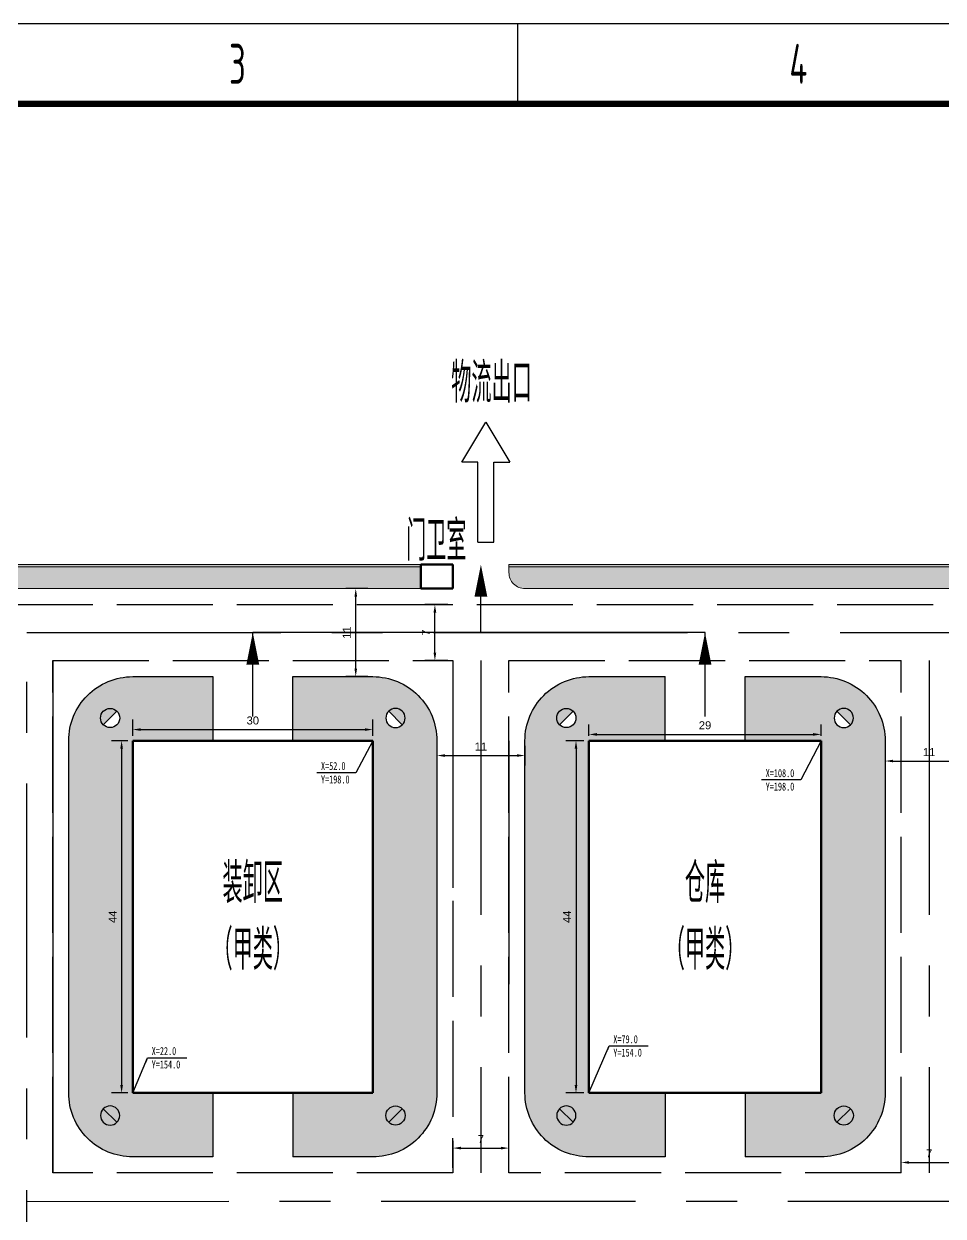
# Model space of a CAD drawing. Header units: millimetres. Extents: x 3176 to 4017, y 1682 to 2277.
# Drawn here: x 3324.6 to 3439.4, y 2127.8 to 2276.7 of the extents above; entities that cross this region are included whole.
import ezdxf

# ---------------------------------------------------------------- set-up
doc = ezdxf.new("R2010")
doc.units = ezdxf.units.MM
doc.linetypes.add('ACAD_ISO02W100', pattern=[15, 12, -3])
doc.linetypes.add('CENTER', pattern=[50.8, 31.75, -6.35, 6.35, -6.35])
for name, color, linetype, lineweight in [('05-建筑外围', 7, 'Continuous', 25), ('1-图框与标题栏', 7, 'Continuous', 25), ('12-装卸区', 115, 'Continuous', 80), ('13-门卫室', 90, 'Continuous', 80), ('14-消防', 12, 'Continuous', 25), ('19-楼梯 @ 1', 126, 'Continuous', 25), ('2-文本', 7, 'Continuous', 25), ('2-文本 @ 1', 7, 'Continuous', 25), ('21-消防路线', 30, 'Continuous', 25), ('22-通道标记', 241, 'Continuous', 25), ('23-标注', 7, 'Continuous', 25), ('25-坐标2', 7, 'Continuous', 25), ('3-围墙', 140, 'Continuous', 20), ('4-人行道内外沿', 7, 'Continuous', 20), ('5-道路线', 7, 'ACAD_ISO02W100', 25), ('6-道路中心黄线', 50, 'CENTER', 25), ('7-建筑外沿', 7, 'Continuous', 25), ('8-防爆墙', 30, 'Continuous', 80), ('9-建筑设施', 213, 'Continuous', 80)]:
    doc.layers.add(name, color=color, linetype=linetype, lineweight=lineweight)
doc.styles.add('5mm', font='gbenor.shx', dxfattribs={"width": 0.7, "height": 5, "bigfont": 'gbcbig.shx'})
doc.styles.add('Dim_Coord', font='txt', dxfattribs={"width": 0.75})
doc.styles.get("Standard").update_dxf_attribs({"font": 'arial.ttf'})
doc.dimstyles.new('ISO-25', dxfattribs={"dimtxt": 1, "dimasz": 1, "dimexe": 1.25, "dimexo": 0.625, "dimtad": 1, "dimdec": 1, "dimtxsty": 'Standard', "dimcen": 2.5, "dimadec": 0, "dimazin": 0, "dimtfac": 1, "dimtdec": 1, "dimtmove": 0, "dimatfit": 3, "dimfxl": 0, "dimarcsym": 0})
pattern_1 = [(45, (532.95175, 1055.5772), (0.84852814, -9e-17), [0.5, -0.7]), (45, (533.1639, 1055.5772), (0.84852814, -9e-17), [0.2, -1]), (45, (532.95175, 1055.78933), (0.84852814, -9e-17), [0.2, -1])]

# ---------------------------------------------------------------- blocks, each defined once
blk = doc.blocks.new('消防拴')
at = {"layer": '6-道路中心黄线', "true_color": 0x991b1e}
h = blk.add_hatch(color=244, dxfattribs=at)
h.dxf.hatch_style = 1
h.paths.add_polyline_path([(2870.02, 1133.54, 0.668179), (2867.97, 1132.69, 0.198912), (2868.32, 1131.84)])
at = {"layer": '14-消防'}
blk.add_line((2868.32, 1131.84), (2870.02, 1133.54), dxfattribs=at)
blk.add_circle((2869.17, 1132.69), 1.2, dxfattribs=at)
blk = doc.blocks.new('*D4')
at = {"layer": '23-标注', "color": 0, "lineweight": -2, "transparency": 16777216}
for p, q in [((3338.19, 2187.79), (3338.19, 2189.81)), ((3368.19, 2187.79), (3368.19, 2189.81)), ((3339.19, 2188.56), (3367.19, 2188.56))]:
    blk.add_line(p, q, dxfattribs=at)
at = {"layer": '23-标注', "color": 0, "transparency": 16777216}
for points in [[(3339.19, 2188.72), (3339.19, 2188.39), (3338.19, 2188.56)], [(3367.19, 2188.72), (3367.19, 2188.39), (3368.19, 2188.56)]]:
    blk.add_solid(points, dxfattribs=at)
at = {"layer": 'Defpoints', "color": 0, "transparency": 16777216}
for p in [(3368.19, 2188.56), (3338.19, 2187.17), (3368.19, 2187.17)]:
    blk.add_point(p, dxfattribs=at)
at = {"layer": '23-标注', "color": 0, "transparency": 16777216, "insert": (3353.19, 2189.69), "char_height": 1, "attachment_point": 5}
blk.add_mtext('30', dxfattribs=at)
blk = doc.blocks.new('*D5')
at = {"layer": '23-标注', "color": 0, "lineweight": -2, "transparency": 16777216}
for p, q in [((3337.56, 2187.17), (3335.55, 2187.17)), ((3336.8, 2186.17), (3336.8, 2144.17)), ((3337.56, 2143.17), (3335.55, 2143.17))]:
    blk.add_line(p, q, dxfattribs=at)
at = {"layer": '23-标注', "color": 0, "transparency": 16777216}
for points in [[(3336.63, 2186.17), (3336.97, 2186.17), (3336.8, 2187.17)], [(3336.63, 2144.17), (3336.97, 2144.17), (3336.8, 2143.17)]]:
    blk.add_solid(points, dxfattribs=at)
at = {"layer": 'Defpoints', "color": 0, "transparency": 16777216}
for p in [(3338.19, 2187.17), (3336.8, 2143.17), (3338.19, 2143.17)]:
    blk.add_point(p, dxfattribs=at)
at = {"layer": '23-标注', "color": 0, "transparency": 16777216, "insert": (3335.68, 2165.17), "char_height": 1, "attachment_point": 5, "rotation": 90}
blk.add_mtext('44', dxfattribs=at)
blk = doc.blocks.new('*D6')
at = {"layer": '23-标注', "color": 0, "lineweight": -2, "transparency": 16777216}
for p, q in [((3395.19, 2187.79), (3395.19, 2189.2)), ((3424.19, 2187.79), (3424.19, 2189.2)), ((3396.19, 2187.95), (3423.19, 2187.95))]:
    blk.add_line(p, q, dxfattribs=at)
at = {"layer": '23-标注', "color": 0, "transparency": 16777216}
for points in [[(3396.19, 2188.12), (3396.19, 2187.78), (3395.19, 2187.95)], [(3423.19, 2188.12), (3423.19, 2187.78), (3424.19, 2187.95)]]:
    blk.add_solid(points, dxfattribs=at)
at = {"layer": 'Defpoints', "color": 0, "transparency": 16777216}
for p in [(3395.19, 2187.17), (3424.19, 2187.95), (3424.19, 2187.17)]:
    blk.add_point(p, dxfattribs=at)
at = {"layer": '23-标注', "color": 0, "transparency": 16777216, "insert": (3409.69, 2189.09), "char_height": 1, "attachment_point": 5}
blk.add_mtext('29', dxfattribs=at)
blk = doc.blocks.new('*D7')
at = {"layer": '23-标注', "color": 0, "lineweight": -2, "transparency": 16777216}
for p, q in [((3394.56, 2187.17), (3392.32, 2187.17)), ((3393.57, 2186.17), (3393.57, 2144.17)), ((3394.56, 2143.17), (3392.32, 2143.17))]:
    blk.add_line(p, q, dxfattribs=at)
at = {"layer": '23-标注', "color": 0, "transparency": 16777216}
for points in [[(3393.4, 2186.17), (3393.74, 2186.17), (3393.57, 2187.17)], [(3393.4, 2144.17), (3393.74, 2144.17), (3393.57, 2143.17)]]:
    blk.add_solid(points, dxfattribs=at)
at = {"layer": 'Defpoints', "color": 0, "transparency": 16777216}
for p in [(3395.19, 2187.17), (3393.57, 2143.17), (3395.19, 2143.17)]:
    blk.add_point(p, dxfattribs=at)
at = {"layer": '23-标注', "color": 0, "transparency": 16777216, "insert": (3392.45, 2165.17), "char_height": 1, "attachment_point": 5, "rotation": 90}
blk.add_mtext('44', dxfattribs=at)
blk = doc.blocks.new('*D48')
at = {"layer": '23-标注', "color": 0, "lineweight": -2, "transparency": 16777216}
for p, q in [((3376.19, 2186.54), (3376.19, 2184.06)), ((3377.19, 2185.31), (3386.19, 2185.31)), ((3387.19, 2186.54), (3387.19, 2184.06))]:
    blk.add_line(p, q, dxfattribs=at)
at = {"layer": '23-标注', "color": 0, "transparency": 16777216}
for points in [[(3377.19, 2185.48), (3377.19, 2185.15), (3376.19, 2185.31)], [(3386.19, 2185.48), (3386.19, 2185.15), (3387.19, 2185.31)]]:
    blk.add_solid(points, dxfattribs=at)
at = {"layer": 'Defpoints', "color": 0, "transparency": 16777216}
for p in [(3376.19, 2187.17), (3387.19, 2187.17), (3387.19, 2185.31)]:
    blk.add_point(p, dxfattribs=at)
at = {"layer": '23-标注', "color": 0, "transparency": 16777216, "insert": (3381.69, 2186.44), "char_height": 1, "attachment_point": 5}
blk.add_mtext('11', dxfattribs=at)
blk = doc.blocks.new('*D49')
at = {"layer": '23-标注', "color": 0, "lineweight": -2, "transparency": 16777216}
for p, q in [((3378.19, 2133.79), (3378.19, 2137.52)), ((3379.19, 2136.27), (3384.19, 2136.27)), ((3385.19, 2133.79), (3385.19, 2137.52))]:
    blk.add_line(p, q, dxfattribs=at)
at = {"layer": '23-标注', "color": 0, "transparency": 16777216}
for points in [[(3379.19, 2136.44), (3379.19, 2136.1), (3378.19, 2136.27)], [(3384.19, 2136.44), (3384.19, 2136.1), (3385.19, 2136.27)]]:
    blk.add_solid(points, dxfattribs=at)
at = {"layer": 'Defpoints', "color": 0, "transparency": 16777216}
for p in [(3385.19, 2136.27), (3378.19, 2133.17), (3385.19, 2133.17)]:
    blk.add_point(p, dxfattribs=at)
at = {"layer": '23-标注', "color": 0, "transparency": 16777216, "insert": (3381.69, 2137.39), "char_height": 1, "attachment_point": 5}
blk.add_mtext('7', dxfattribs=at)
blk = doc.blocks.new('*D50')
at = {"layer": '23-标注', "color": 0, "lineweight": -2, "transparency": 16777216}
for p, q in [((3432.19, 2186.54), (3432.19, 2183.38)), ((3443.19, 2186.54), (3443.19, 2183.38)), ((3433.19, 2184.63), (3442.19, 2184.63))]:
    blk.add_line(p, q, dxfattribs=at)
at = {"layer": '23-标注', "color": 0, "transparency": 16777216}
for points in [[(3433.19, 2184.79), (3433.19, 2184.46), (3432.19, 2184.63)], [(3442.19, 2184.79), (3442.19, 2184.46), (3443.19, 2184.63)]]:
    blk.add_solid(points, dxfattribs=at)
at = {"layer": 'Defpoints', "color": 0, "transparency": 16777216}
for p in [(3432.19, 2187.17), (3443.19, 2187.17), (3443.19, 2184.63)]:
    blk.add_point(p, dxfattribs=at)
at = {"layer": '23-标注', "color": 0, "transparency": 16777216, "insert": (3437.69, 2185.75), "char_height": 1, "attachment_point": 5}
blk.add_mtext('11', dxfattribs=at)
blk = doc.blocks.new('*D51')
at = {"layer": '23-标注', "color": 0, "lineweight": -2, "transparency": 16777216}
for p, q in [((3434.19, 2133.79), (3434.19, 2135.73)), ((3441.19, 2133.79), (3441.19, 2135.73)), ((3435.19, 2134.48), (3440.19, 2134.48))]:
    blk.add_line(p, q, dxfattribs=at)
at = {"layer": '23-标注', "color": 0, "transparency": 16777216}
for points in [[(3435.19, 2134.64), (3435.19, 2134.31), (3434.19, 2134.48)], [(3440.19, 2134.64), (3440.19, 2134.31), (3441.19, 2134.48)]]:
    blk.add_solid(points, dxfattribs=at)
at = {"layer": 'Defpoints', "color": 0, "transparency": 16777216}
for p in [(3434.19, 2133.17), (3441.19, 2134.48), (3441.19, 2133.17)]:
    blk.add_point(p, dxfattribs=at)
at = {"layer": '23-标注', "color": 0, "transparency": 16777216, "insert": (3437.69, 2135.6), "char_height": 1, "attachment_point": 5}
blk.add_mtext('7', dxfattribs=at)
blk = doc.blocks.new('*D54')
at = {"layer": '23-标注', "color": 0, "lineweight": -2, "transparency": 16777216}
for p, q in [((3377.56, 2204.17), (3374.69, 2204.17)), ((3375.94, 2198.17), (3375.94, 2203.17)), ((3377.56, 2197.17), (3374.69, 2197.17))]:
    blk.add_line(p, q, dxfattribs=at)
at = {"layer": '23-标注', "color": 0, "transparency": 16777216}
for points in [[(3375.77, 2203.17), (3376.11, 2203.17), (3375.94, 2204.17)], [(3375.77, 2198.17), (3376.11, 2198.17), (3375.94, 2197.17)]]:
    blk.add_solid(points, dxfattribs=at)
at = {"layer": 'Defpoints', "color": 0, "transparency": 16777216}
for p in [(3375.94, 2204.17), (3378.19, 2204.17), (3378.19, 2197.17)]:
    blk.add_point(p, dxfattribs=at)
at = {"layer": '23-标注', "color": 0, "transparency": 16777216, "insert": (3374.81, 2200.67), "char_height": 1, "attachment_point": 5, "rotation": 90}
blk.add_mtext('7', dxfattribs=at)
blk = doc.blocks.new('*D55')
at = {"layer": '23-标注', "color": 0, "lineweight": -2, "transparency": 16777216}
for p, q in [((3367.56, 2206.17), (3364.8, 2206.17)), ((3366.05, 2196.17), (3366.05, 2205.17)), ((3367.56, 2195.17), (3364.8, 2195.17))]:
    blk.add_line(p, q, dxfattribs=at)
at = {"layer": '23-标注', "color": 0, "transparency": 16777216}
for points in [[(3365.89, 2205.17), (3366.22, 2205.17), (3366.05, 2206.17)], [(3365.89, 2196.17), (3366.22, 2196.17), (3366.05, 2195.17)]]:
    blk.add_solid(points, dxfattribs=at)
at = {"layer": 'Defpoints', "color": 0, "transparency": 16777216}
for p in [(3366.05, 2206.17), (3368.19, 2206.17), (3368.19, 2195.17)]:
    blk.add_point(p, dxfattribs=at)
at = {"layer": '23-标注', "color": 0, "transparency": 16777216, "insert": (3364.93, 2200.67), "char_height": 1, "attachment_point": 5, "rotation": 90}
blk.add_mtext('11', dxfattribs=at)
blk = doc.blocks.new('*U164')
at = {"insert": (0, 0.33), "char_height": 1, "attachment_point": 7, "style": 'Dim_Coord', "bg_fill": 3, "box_fill_scale": 1.15, "bg_fill_color": 256, "bg_fill_transparency": 0}
blk.add_mtext(' X=79.0', dxfattribs=at)
at = {"insert": (0, -0.33), "char_height": 1, "attachment_point": 1, "style": 'Dim_Coord', "bg_fill": 3, "box_fill_scale": 1.15, "bg_fill_color": 256, "bg_fill_transparency": 0}
blk.add_mtext(' Y=154.0', dxfattribs=at)
at = {"color": 0}
blk.add_line((0, 0), (4.88, 0), dxfattribs=at)
blk = doc.blocks.new('*U165')
at = {"insert": (-4.88, 0.33), "char_height": 1, "attachment_point": 7, "style": 'Dim_Coord', "bg_fill": 3, "box_fill_scale": 1.15, "bg_fill_color": 256, "bg_fill_transparency": 0}
blk.add_mtext(' X=108.0', dxfattribs=at)
at = {"insert": (-4.88, -0.33), "char_height": 1, "attachment_point": 1, "style": 'Dim_Coord', "bg_fill": 3, "box_fill_scale": 1.15, "bg_fill_color": 256, "bg_fill_transparency": 0}
blk.add_mtext(' Y=198.0', dxfattribs=at)
at = {"color": 0}
blk.add_line((0, 0), (-4.88, 0), dxfattribs=at)
blk = doc.blocks.new('*U166')
at = {"insert": (0, 0.33), "char_height": 1, "attachment_point": 7, "style": 'Dim_Coord', "bg_fill": 3, "box_fill_scale": 1.15, "bg_fill_color": 256, "bg_fill_transparency": 0}
blk.add_mtext(' X=22.0', dxfattribs=at)
at = {"insert": (0, -0.33), "char_height": 1, "attachment_point": 1, "style": 'Dim_Coord', "bg_fill": 3, "box_fill_scale": 1.15, "bg_fill_color": 256, "bg_fill_transparency": 0}
blk.add_mtext(' Y=154.0', dxfattribs=at)
at = {"color": 0}
blk.add_line((0, 0), (4.88, 0), dxfattribs=at)
blk = doc.blocks.new('*U167')
at = {"insert": (-4.88, 0.33), "char_height": 1, "attachment_point": 7, "style": 'Dim_Coord', "bg_fill": 3, "box_fill_scale": 1.15, "bg_fill_color": 256, "bg_fill_transparency": 0}
blk.add_mtext(' X=52.0', dxfattribs=at)
at = {"insert": (-4.88, -0.33), "char_height": 1, "attachment_point": 1, "style": 'Dim_Coord', "bg_fill": 3, "box_fill_scale": 1.15, "bg_fill_color": 256, "bg_fill_transparency": 0}
blk.add_mtext(' Y=198.0', dxfattribs=at)
at = {"color": 0}
blk.add_line((0, 0), (-4.88, 0), dxfattribs=at)

msp = doc.modelspace()

# ---------------------------------------------------------------- hatches: boundary and pattern name
at = {"layer": '05-建筑外围'}
h = msp.add_hatch(dxfattribs=at)
h.set_pattern_fill('AR-BRSTD', color=5, scale=0.001)
h.set_pattern_definition([(0, (532.95175, 1055.5772), (0, 0.0677418), []), (90, (532.95175, 1055.5772), (-0.1016, 0.0677418), [0.0677418, -0.0677418])])
h.paths.add_polyline_path([(3385.19, 2209.17), (3541.19, 2209.17), (3541.19, 2208.87), (3385.19, 2208.87)])
at = {"layer": '05-建筑外围', "true_color": 0x58ba48}
h = msp.add_hatch(dxfattribs=at)
h.set_pattern_fill('GOST_GLASS', color=85, scale=0.1)
h.set_pattern_definition(pattern_1)
edge = h.paths.add_edge_path()
edge.add_line((3374.19, 2206.17), (3374.19, 2208.87))
edge.add_line((3374.19, 2208.87), (3316.49, 2208.87))
edge.add_line((3316.49, 2208.87), (3316.49, 2133.17))
edge.add_line((3316.49, 2133.17), (3317.19, 2133.17))
edge.add_arc((3317.19, 2135.17), 2, 270, 360)
edge.add_line((3319.19, 2135.17), (3319.19, 2206.17))
edge.add_line((3319.19, 2206.17), (3374.19, 2206.17))
h = msp.add_hatch(dxfattribs=at)
h.set_pattern_fill('GOST_GLASS', color=85, scale=0.1)
h.set_pattern_definition(pattern_1)
edge = h.paths.add_edge_path()
edge.add_line((3385.19, 2208.87), (3385.19, 2208.17))
edge.add_arc((3387.19, 2208.17), 2, 180, 270)
edge.add_line((3387.19, 2206.17), (3539.19, 2206.17))
edge.add_arc((3539.19, 2208.17), 2, 270, 360)
edge.add_line((3541.19, 2208.17), (3541.19, 2208.87))
edge.add_line((3541.19, 2208.87), (3385.19, 2208.87))
at = {"layer": '13-门卫室'}
h = msp.add_hatch(dxfattribs=at)
h.set_pattern_fill('AR-BRSTD', color=5, scale=0.001)
h.set_pattern_definition([(0, (532.95175, 1057.5772), (0, 0.0677418), []), (90, (532.95175, 1057.5772), (-0.1016, 0.0677418), [0.0677418, -0.0677418])])
h.paths.add_polyline_path([(3316.49, 2133.17), (3316.49, 2208.87), (3374.19, 2208.87), (3374.19, 2209.17), (3316.19, 2209.17), (3316.19, 2133.17)])
at = {"layer": '7-建筑外沿', "true_color": 0x58ba48}
h = msp.add_hatch(dxfattribs=at)
h.set_pattern_fill('GOST_GLASS', color=85, scale=0.1)
h.set_pattern_definition(pattern_1)
h.paths.add_polyline_path([(3338.19, 2187.17), (3348.19, 2187.17), (3348.19, 2195.17), (3338.19, 2195.17, 0.414214), (3330.19, 2187.17), (3330.19, 2143.17, 0.414214), (3338.19, 2135.17), (3348.19, 2135.17), (3348.19, 2143.17), (3338.19, 2143.17)])
h.paths.add_polyline_path([(3334.16, 2190, -1), (3336.56, 2190, -1)], flags=16)
h.paths.add_polyline_path([(3368.19, 2143.17), (3358.19, 2143.17), (3358.19, 2135.17), (3368.19, 2135.17, 0.414214), (3376.19, 2143.17), (3376.19, 2187.17, 0.414214), (3368.19, 2195.17), (3358.19, 2195.17), (3358.19, 2187.17), (3368.19, 2187.17)])
h.paths.add_polyline_path([(3369.82, 2190, -1), (3372.22, 2190, -1)], flags=16)
h.paths.add_polyline_path([(3387.19, 2143.17, 0.414214), (3395.19, 2135.17), (3404.69, 2135.17), (3404.69, 2143.17), (3395.19, 2143.17), (3395.19, 2187.17), (3404.69, 2187.17), (3404.69, 2195.17), (3395.19, 2195.17, 0.414214), (3387.19, 2187.17)])
h.paths.add_polyline_path([(3391.16, 2190, -1), (3393.56, 2190, -1)], flags=16)
h.paths.add_polyline_path([(3432.19, 2187.17, 0.414214), (3424.19, 2195.17), (3414.69, 2195.17), (3414.69, 2187.17), (3424.19, 2187.17), (3424.19, 2143.17), (3414.69, 2143.17), (3414.69, 2135.17), (3424.19, 2135.17, 0.414214), (3432.19, 2143.17)])
h.paths.add_polyline_path([(3425.82, 2190, -1), (3428.22, 2190, -1)], flags=16)

# ---------------------------------------------------------------- linework, layer by layer
for p, q in [((3328.19, 2197.17), (3328.19, 2133.17)), ((3378.19, 2187.17), (3378.19, 2168.79)), ((3385.19, 2187.17), (3385.19, 2156.76))]:
    msp.add_line(p, q)
at = {"layer": '1-图框与标题栏', "lineweight": 25}
for p, q in [((4017.06, 2276.73), (3176.06, 2276.73)), ((3386.31, 2266.73), (3386.31, 2276.73))]:
    msp.add_line(p, q, dxfattribs=at)
at = {"layer": '1-图框与标题栏', "color": 0, "lineweight": 60, "const_width": 0.8}
msp.add_lwpolyline([(3201.06, 1692.73), (4007.06, 1692.73), (4007.06, 2266.73), (3201.06, 2266.73)], close=True, dxfattribs=at)
at = {"layer": '12-装卸区'}
for p, q in [((3338.19, 2143.17), (3338.19, 2187.17)), ((3338.19, 2187.17), (3368.19, 2187.17)), ((3368.19, 2187.17), (3368.19, 2143.17)), ((3368.19, 2143.17), (3338.19, 2143.17))]:
    msp.add_line(p, q, dxfattribs=at)
at = {"layer": '13-门卫室'}
for p, q in [((3374.19, 2209.17), (3378.19, 2209.17)), ((3374.19, 2208.87), (3374.19, 2209.17)), ((3378.19, 2209.17), (3378.19, 2206.17)), ((3374.19, 2206.17), (3374.19, 2208.87)), ((3378.19, 2206.17), (3374.19, 2206.17))]:
    msp.add_line(p, q, dxfattribs=at)
at = {"layer": '21-消防路线'}
for p, q in [((3381.69, 2200.67), (3381.69, 2205.17)), ((3353.19, 2190.17), (3353.19, 2200.67)), ((3409.69, 2200.67), (3353.19, 2200.67)), ((3409.69, 2190.17), (3409.69, 2200.67))]:
    msp.add_line(p, q, dxfattribs=at)
for points in [[(3381.69, 2205.17, 1.6, 0, 0), (3381.69, 2209.17, 0, 0, 0)], [(3353.19, 2196.67, 1.6, 0, 0), (3353.19, 2200.67, 0, 0, 0)], [(3409.69, 2196.67, 1.6, 0, 0), (3409.69, 2200.67, 0, 0, 0)]]:
    msp.add_lwpolyline(points, format="xyseb", dxfattribs=at)
at = {"layer": '22-通道标记'}
for p, q in [((3379.32, 2221.98), (3382.32, 2226.98)), ((3382.32, 2226.98), (3385.32, 2221.98)), ((3381.32, 2221.98), (3379.32, 2221.98)), ((3381.32, 2211.98), (3381.32, 2221.98)), ((3383.32, 2211.98), (3383.32, 2221.98)), ((3383.32, 2221.98), (3385.32, 2221.98)), ((3381.32, 2211.98), (3383.32, 2211.98))]:
    msp.add_line(p, q, dxfattribs=at)
at = {"layer": '3-围墙'}
msp.add_line((3385.19, 2209.17), (3385.19, 2208.87), dxfattribs=at)
for points in [[(3316.19, 2133.17), (3316.19, 2209.17), (3374.19, 2209.17)], [(3385.19, 2209.17), (3541.19, 2209.17)], [(3316.49, 2133.17), (3316.49, 2208.87), (3374.19, 2208.87)], [(3385.19, 2208.87), (3541.19, 2208.87)]]:
    msp.add_lwpolyline(points, dxfattribs=at)
at = {"layer": '4-人行道内外沿'}
for points in [[(3385.19, 2208.87), (3385.19, 2208.17, 0.414214), (3387.19, 2206.17), (3539.19, 2206.17, 0.414214), (3541.19, 2208.17), (3541.19, 2208.87)], [(3316.49, 2133.17), (3317.19, 2133.17, 0.414214), (3319.19, 2135.17), (3319.19, 2206.17), (3374.19, 2206.17)]]:
    msp.add_lwpolyline(points, format="xyb", dxfattribs=at)
at = {"layer": '5-道路线'}
for p, q in [((3378.19, 2197.17), (3378.19, 2133.17)), ((3385.19, 2133.17), (3385.19, 2197.17)), ((3434.19, 2133.17), (3434.19, 2197.17)), ((3378.19, 2133.17), (3328.19, 2133.17)), ((3434.19, 2133.17), (3385.19, 2133.17))]:
    msp.add_line(p, q, dxfattribs=at)
msp.add_lwpolyline([(3321.19, 2204.17), (3611.19, 2204.17), (3611.19, 1994.17), (3321.19, 1994.17)], close=True, dxfattribs=at)
for points in [[(3328.19, 2133.17), (3328.19, 2197.17), (3378.19, 2197.17)], [(3385.19, 2197.17), (3434.19, 2197.17)]]:
    msp.add_lwpolyline(points, dxfattribs=at)
at = {"layer": '6-道路中心黄线'}
for p, q in [((3381.69, 2197.17), (3381.69, 2133.17)), ((3437.69, 2197.17), (3437.69, 2133.17)), ((3604.19, 2129.67), (3324.96, 2129.57))]:
    msp.add_line(p, q, dxfattribs=at)
msp.add_lwpolyline([(3324.96, 2200.67), (3607.69, 2200.67), (3607.69, 1997.67), (3324.96, 1997.67)], close=True, dxfattribs=at)
at = {"layer": '7-建筑外沿'}
for p, q in [((3348.19, 2195.17), (3348.19, 2187.17)), ((3358.19, 2187.17), (3358.19, 2195.17)), ((3404.69, 2187.17), (3404.69, 2195.17)), ((3414.69, 2187.17), (3414.69, 2195.17)), ((3348.19, 2143.17), (3348.19, 2135.17)), ((3358.19, 2143.17), (3358.19, 2135.17)), ((3404.69, 2143.17), (3404.69, 2135.17)), ((3414.69, 2143.17), (3414.69, 2135.17))]:
    msp.add_line(p, q, dxfattribs=at)
for points in [[(3348.19, 2135.17), (3338.19, 2135.17, -0.414214), (3330.19, 2143.17), (3330.19, 2187.17, -0.414214), (3338.19, 2195.17), (3348.19, 2195.17)], [(3358.19, 2195.17), (3368.19, 2195.17, -0.414214), (3376.19, 2187.17), (3376.19, 2143.17, -0.414214), (3368.19, 2135.17), (3358.19, 2135.17)], [(3404.69, 2135.17), (3395.19, 2135.17, -0.414214), (3387.19, 2143.17), (3387.19, 2187.17, -0.414214), (3395.19, 2195.17), (3404.69, 2195.17)], [(3414.69, 2195.17), (3424.19, 2195.17, -0.414214), (3432.19, 2187.17), (3432.19, 2143.17, -0.414214), (3424.19, 2135.17), (3414.69, 2135.17)]]:
    msp.add_lwpolyline(points, format="xyb", dxfattribs=at)
at = {"layer": '8-防爆墙'}
for p, q in [((3424.19, 2187.17), (3424.19, 2143.17)), ((3424.19, 2143.17), (3395.19, 2143.17))]:
    msp.add_line(p, q, dxfattribs=at)
at = {"layer": '9-建筑设施'}
for p, q in [((3395.19, 2187.17), (3424.19, 2187.17)), ((3395.19, 2143.17), (3395.19, 2187.17))]:
    msp.add_line(p, q, dxfattribs=at)

# ---------------------------------------------------------------- block references
at = {"layer": '6-道路中心黄线'}
for p in [(466.19, 1057.31), (523.19, 1057.31)]:
    msp.add_blockref('消防拴', p, dxfattribs=at)
at = {"layer": '6-道路中心黄线', "xscale": -1}
for p in [(6240.19, 1057.31), (6296.19, 1057.31)]:
    msp.add_blockref('消防拴', p, dxfattribs=at)
at = {"layer": '6-道路中心黄线', "xscale": -1, "rotation": 180}
for p in [(466.19, 3273.03), (523.19, 3273.03)]:
    msp.add_blockref('消防拴', p, dxfattribs=at)
at = {"layer": '6-道路中心黄线', "rotation": 180}
for p in [(6240.19, 3273.03), (6296.19, 3273.03)]:
    msp.add_blockref('消防拴', p, dxfattribs=at)

# ---------------------------------------------------------------- texts
at = {"layer": '19-楼梯 @ 1', "char_height": 5, "attachment_point": 5, "style": '5mm'}
for s, insert in [('{\\C7;装卸区\\P（甲类）}', (3353.19, 2165.17)), ('{\\C7;仓库\\P（甲类）}', (3409.69, 2165.17))]:
    msp.add_mtext_dynamic_manual_height_columns(s, width=16.9178, gutter_width=12.5, heights=[35.73], dxfattribs=dict(at, insert=insert))
at = {"layer": '2-文本', "char_height": 5, "width": 70.0833, "attachment_point": 5, "style": '5mm'}
for s, insert in [('{\\Fgbenor,gbcbig|c0;3}', (3351.27, 2271.73)), ('{\\Fgbenor,gbcbig|c0;4}', (3421.35, 2271.73))]:
    msp.add_mtext(s, dxfattribs=dict(at, insert=insert))
at = {"layer": '2-文本 @ 1', "char_height": 5, "attachment_point": 1, "style": '5mm'}
for s, insert in [('物流出口', (3377.98, 2234.39)), ('门卫室', (3372.33, 2214.65))]:
    msp.add_mtext_dynamic_manual_height_columns(s, width=11.336, gutter_width=35, heights=[0], dxfattribs=dict(at, insert=insert))

# ---------------------------------------------------------------- dimensions: what is measured, and where the dimension line sits
at = {"layer": '23-标注'}
for base, p1, p2, picture, middle in [((3366.05, 2206.17), (3368.19, 2195.17), (3368.19, 2206.17), '*D55', (3364.93, 2200.67)), ((3375.94, 2204.17), (3378.19, 2197.17), (3378.19, 2204.17), '*D54', (3374.81, 2200.67)), ((3336.8, 2143.17), (3338.19, 2187.17), (3338.19, 2143.17), '*D5', (3335.68, 2165.17)), ((3393.57, 2143.17), (3395.19, 2187.17), (3395.19, 2143.17), '*D7', (3392.45, 2165.17))]:
    dim = msp.add_linear_dim(base=base, p1=p1, p2=p2, angle=90, dimstyle='ISO-25', dxfattribs=at)
    dim.commit()
    dim.dimension.update_dxf_attribs({"geometry": picture, "text_midpoint": middle})
for base, p1, p2, picture, middle in [((3368.19, 2188.56), (3338.19, 2187.17), (3368.19, 2187.17), '*D4', (3353.19, 2189.69)), ((3424.19, 2187.95), (3395.19, 2187.17), (3424.19, 2187.17), '*D6', (3409.69, 2189.09)), ((3387.19, 2185.31), (3376.19, 2187.17), (3387.19, 2187.17), '*D48', (3381.69, 2186.44)), ((3443.19, 2184.63), (3432.19, 2187.17), (3443.19, 2187.17), '*D50', (3437.69, 2185.75)), ((3385.19, 2136.27), (3378.19, 2133.17), (3385.19, 2133.17), '*D49', (3381.69, 2137.39)), ((3441.19, 2134.48), (3434.19, 2133.17), (3441.19, 2133.17), '*D51', (3437.69, 2135.6))]:
    dim = msp.add_linear_dim(base=base, p1=p1, p2=p2, dimstyle='ISO-25', dxfattribs=at)
    dim.commit()
    dim.dimension.update_dxf_attribs({"geometry": picture, "text_midpoint": middle})

# ---------------------------------------------------------------- next in the draw order: block references
at = {"layer": '25-坐标2'}
for name, p in [('*U167', (3366.08, 2183.16)), ('*U165', (3421.64, 2182.27)), ('*U164', (3397.72, 2149.03)), ('*U166', (3340.05, 2147.55))]:
    msp.add_blockref(name, p, dxfattribs=at)

# ---------------------------------------------------------------- next in the draw order: leaders
for points in [[(3368.19, 2187.17), (3366.08, 2183.16)], [(3424.19, 2187.17), (3421.64, 2182.27)], [(3395.19, 2143.17), (3397.72, 2149.03)], [(3338.19, 2143.17), (3340.05, 2147.55)]]:
    msp.add_leader(points, dimstyle='ISO-25', override={"dimldrblk": 'None'}, dxfattribs=at)

doc.saveas('drawing.dxf')
